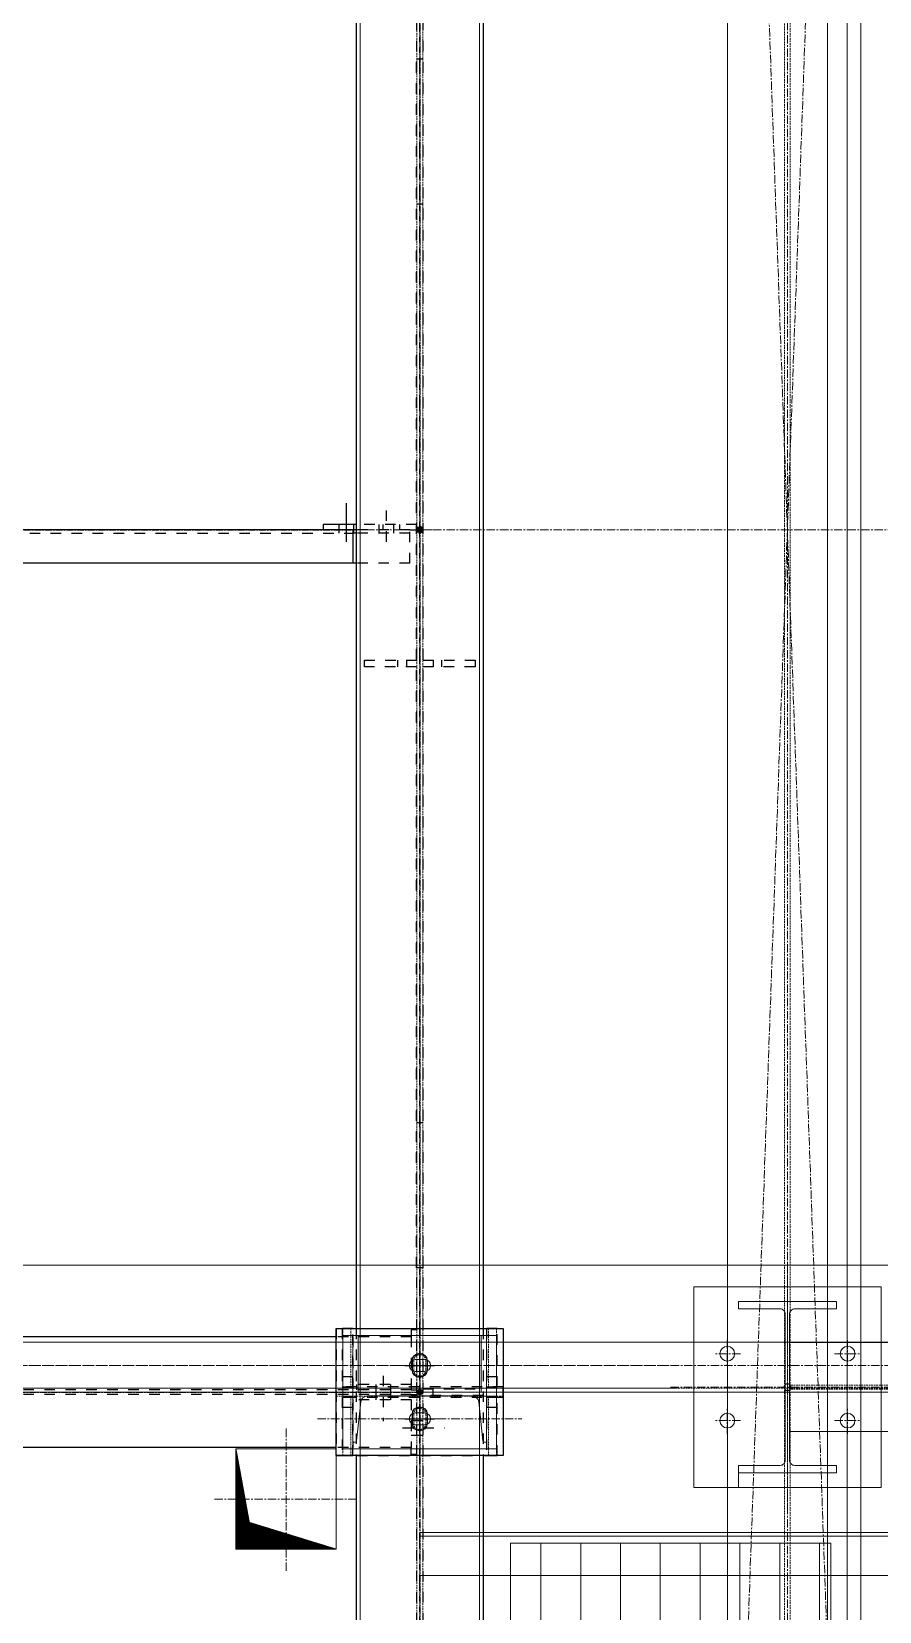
# Model space of a CAD drawing. Header units: inches. Extents: x 209270 to 234360, y -180214 to -150194.
# Drawn here: x 227931 to 229199, y -163182 to -160818 of the extents above; entities that cross this region are included whole.
import ezdxf

# ---------------------------------------------------------------- set-up
doc = ezdxf.new("R2010")
doc.units = ezdxf.units.IN
doc.header["$LTSCALE"] = 10
doc.header["$MEASUREMENT"] = 0
for name, pattern in [('CENTER', [2, 1.25, -0.25, 0.25, -0.25]), ('CENTER2', [1.125, 0.75, -0.125, 0.125, -0.125]), ('DXK_LINE_DOT2', [3.9198, 1.9599, -1.9599]), ('DXK_LINE_DOT5', [7.8785, 2.979, -0.9799, 0.9799, -0.9799, 0.9799, -0.9799]), ('HIDDEN', [0.375, 0.25, -0.125])]:
    doc.linetypes.add(name, pattern=pattern)
doc.layers.get('0').update_dxf_attribs({"color": 1})
for name, color, linetype in [('_BLUE_0', 5, 'Continuous'), ('_BLUE_1', 5, 'Continuous'), ('_BLUE_2', 5, 'Continuous'), ('_BLUE_4', 5, 'Continuous')]:
    doc.layers.add(name, color=color, linetype=linetype)
for name, color, linetype, lineweight in [('All Bought', 1, 'Continuous', 9), ('Belt', 1, 'Continuous', 9), ('CEN', 1, 'CENTER', 9), ('CENETR LINE', 1, 'CENTER2', 9), ('CIVIL', 1, 'Continuous', 9), ('DIM', 1, 'Continuous', 13), ('DIM.', 1, 'Continuous', 13), ('HIDDEN', 1, 'HIDDEN', 9), ('MAIN OBJECT', 1, 'Continuous', 18), ('OBJECT', 1, 'Continuous', 18), ('Sheeting', 1, 'Continuous', 0), ('STR25', 1, 'Continuous', 5)]:
    doc.layers.add(name, color=color, linetype=linetype, lineweight=lineweight)

# ---------------------------------------------------------------- blocks, each defined once
blk = doc.blocks.new('A$Caba30c88')
at = {"layer": 'CEN'}
for p, q in [((0, 186.6), (0, -186.6)), ((-70.2, 50), (-109.8, 50)), ((-90, 69.8), (-90, 30.2)), ((70.2, 50), (109.8, 50)), ((90, 69.8), (90, 30.2)), ((175, 0), (-175, 0)), ((-90, -69.8), (-90, -30.2)), ((90, -69.8), (90, -30.2)), ((-70.2, -50), (-109.8, -50)), ((70.2, -50), (109.8, -50))]:
    blk.add_line(p, q, dxfattribs=at)
blk.add_circle((0, 0), 5, dxfattribs=at)
at = {"layer": 'OBJECT'}
blk.add_lwpolyline([(140, 150), (140, -150), (-140, -150), (-140, 150)], close=True, dxfattribs=at)
blk.add_lwpolyline([(3.2, 109.1), (3.2, -109.1, 0.414214), (11.2, -117.1), (73.2, -117.1), (73.2, -117.1), (73.2, -128), (-73.2, -128), (-73.2, -117.1), (-11.1, -117.1, 0.414214), (-3.1, -109.1), (-3.1, 109.1, 0.414214), (-11.1, 117.1), (-73.2, 117.1), (-73.2, 128), (73.2, 128), (73.2, 117.1), (11.2, 117.1, 0.414214)], format="xyb", close=True, dxfattribs=at)
for centre in [(-90, 50), (90, 50), (-90, -50), (90, -50)]:
    blk.add_circle(centre, 11, dxfattribs=at)
blk = doc.blocks.new('A$C9du6586tt')
at = {"layer": 'CEN'}
for p, q in [((89.4, 2500), (-89.4, -2500)), ((89.4, -2500), (-89.4, 2500))]:
    blk.add_line(p, q, dxfattribs=at)
blk.add_lwpolyline([(89.4, 2500), (89.4, -2500), (-89.4, -2500), (-89.4, 2500)], close=True, dxfattribs=at)
blk = doc.blocks.new('A$Cb40ec30b')
at = {"layer": 'CEN'}
for p, q in [((0, 15.8), (0, 64.2)), ((-26.3, 40), (26.3, 40)), ((0, -59), (0, -21)), ((-25.5, -40), (26.5, -40))]:
    blk.add_line(p, q, dxfattribs=at)
at = {"layer": 'HIDDEN'}
for points in [[(-103, 6), (-115, 6), (-115, 95), (-103, 95)], [(103, 6), (115, 6), (115, 95), (103, 95)], [(125, 6), (125, -6), (-125, -6), (-125, 6)], [(-103, -6), (-115, -6), (-115, -95), (-103, -95)], [(103, -6), (115, -6), (115, -95), (103, -95)]]:
    blk.add_lwpolyline(points, close=True, dxfattribs=at)
at = {"layer": 'HIDDEN', "elevation": 149686677196.4}
for points in [[(9, 47), (9, 33, -1), (-9, 33), (-9, 47, -1)], [(9, -33), (9, -47, -1), (-9, -47), (-9, -33, -1)]]:
    blk.add_lwpolyline(points, format="xyb", close=True, dxfattribs=at)
at = {"layer": 'STR25', "ltscale": 0.2}
blk.add_lwpolyline([(-125, 95), (125, 95), (125, -95), (-125, -95)], close=True, dxfattribs=at)
blk = doc.blocks.new('A$Cfd238a5e')
at = {"layer": 'CEN'}
for p, q in [((0, 118.3), (0, -118.3)), ((-152.8, 0), (152.8, 0)), ((-152.8, -40), (152.8, -40))]:
    blk.add_line(p, q, dxfattribs=at)
at = {"layer": 'MAIN OBJECT', "ltscale": 0.2, "elevation": 149686677196.4}
for points in [[(7.3, 31), (-6.7, 31, -1), (-6.7, 49), (7.3, 49, -1)], [(7.3, -31), (-6.7, -31, 1), (-6.7, -49), (7.3, -49, 1)]]:
    blk.add_lwpolyline(points, format="xyb", close=True, dxfattribs=at)
at = {"layer": 'OBJECT'}
for points in [[(-115, -85), (115, -85), (115, 85), (-115, 85)], [(-100, 85), (-92, 85), (-92, 0), (-100, 0)], [(100, 85), (92, 85), (92, 0), (100, 0)]]:
    blk.add_lwpolyline(points, close=True, dxfattribs=at)
blk.add_lwpolyline([(-94.4, -72.9, -0.383864), (-96.8, -75), (-100, -75), (-100, 0), (100, 0), (100, -75), (96.8, -75, -0.383864), (94.4, -72.9), (88.3, -14.7, 0.383864), (78.4, -5.7), (-78.4, -5.7, 0.383864), (-88.3, -14.7)], format="xyb", close=True, dxfattribs=at)
at = {"layer": 'DIM'}
blk.add_blockref('A$Cb40ec30b', (0, 0), dxfattribs=at)
blk = doc.blocks.new('A$C2698bf6b')
at = {"layer": 'CENETR LINE'}
for p, q in [((0, -1290), (0, 1290)), ((-22.1, 0), (22.1, 0))]:
    blk.add_line(p, q, dxfattribs=at)
blk.add_circle((0, 0), 5, dxfattribs=at)
at = {"layer": 'DIM'}
blk.add_blockref('A$Cfd238a5e', (0, -1290), dxfattribs=at)
blk = doc.blocks.new('A$Cdc69ee36')
h = blk.add_hatch()
h.set_pattern_fill('GRATE', color=256, scale=75, angle=90)
h.set_pattern_definition([(89.999995, (-345791.23, -616422.02), (-59.53125, 5.6e-06), []), (179.999995, (-345791.23, -616422.02), (-2e-05, -238.125), [])])
h.paths.add_polyline_path([(-479.1, -1), (0, -1), (0, 779), (-479.1, 779)])
blk.add_lwpolyline([(-479.1, -1), (0, -1), (0, 779), (-479.1, 779)], close=True)
blk = doc.blocks.new('A$CDFHGU765777')
at = {"layer": 'CIVIL'}
h = blk.add_hatch(dxfattribs=at)
h.set_pattern_fill('ANSI31', color=256, angle=-180)
h.set_pattern_definition([(225, (2176290.63079, -168399.84653), (0.088388347648, -0.088388347648), [])])
h.paths.add_polyline_path([(-75, -75), (-55, 35), (75, 75), (-75, 75)])
at = {"layer": 'CEN', "elevation": 0}
for points in [[(0, 107.1), (0, -107.1)], [(-107.1, 0), (107.1, 0)]]:
    blk.add_lwpolyline(points, dxfattribs=at)
at = {"layer": 'CIVIL'}
blk.add_lwpolyline([(-75, -75), (75, -75), (75, 75), (-75, 75)], close=True, dxfattribs=at)
blk.add_lwpolyline([(-75, -75), (-55, 35), (75, 75)], dxfattribs=at)
blk = doc.blocks.new('MECH_DRAWING')
at = {"layer": 'Belt'}
blk.add_line((232519.4, -162663.7, 0), (219599.9, -162663.7, 0), dxfattribs=at)
at = {"layer": 'CEN'}
for p, q in [((229061.8, -155263.7), (229061.8, -165259.3)), ((220011.9, -161563.7), (232509.3, -161563.7)), ((220972.4, -162813.7), (228896, -162813.7)), ((232519.7, -162813.7), (221148.1, -162813.7)), ((228886.8, -162846.2), (232519.8, -162846.2)), ((228886.8, -162846.2), (232519.8, -162846.2)), ((232519.8, -162846.2), (229065, -162846.2))]:
    blk.add_line(p, q, dxfattribs=at)
at = {"layer": 'CEN', "elevation": 0.8}
blk.add_lwpolyline([(217011.9, -155263.7), (228511.9, -155263.7), (228511.9, -165263.7), (217011.9, -165263.7)], close=True, dxfattribs=at)
at = {"layer": 'DIM'}
blk.add_line((228988.7, -162974.2, 8676235979.2), (228988.7, -162996.2, 8676235979.2), dxfattribs=at)
at = {"layer": 'HIDDEN'}
for p, q in [((220972.4, -162847.6, 8793052905.5), (228896, -162847.6, 8793052905.5)), ((232519.8, -162847.6, 7050750846.7), (221148.1, -162847.6, 7050750846.7)), ((232519.8, -162843.3, 8564264015.9), (229065, -162843.3, 8676235979.2)), ((232519.8, -162849, 8564263700.2), (229065, -162849, 8676235979.2))]:
    blk.add_line(p, q, dxfattribs=at)
blk.add_lwpolyline([(228507.5, -165259.3), (228507.5, -155268.1), (228516.3, -155268.1), (228516.3, -165259.3)], close=True, dxfattribs=at)
at = {"layer": 'HIDDEN', "elevation": 0}
blk.add_lwpolyline([(229066.2, -165259.3), (229066.2, -155268.1), (229057.4, -155268.1), (229057.4, -165259.3)], dxfattribs=at)
at = {"layer": 'MAIN OBJECT'}
for p, q in [((220972.4, -162778.7), (228896, -162778.7)), ((232519.6, -162778.7), (221148.1, -162778.7)), ((232519.6, -162779.6), (229065, -162779.6)), ((220972.4, -162853.7), (228896, -162853.7)), ((232519.8, -162853.7), (221148.1, -162853.7)), ((232519.9, -162912.8), (229065, -162912.8)), ((232520.1, -163063.7), (228511.9, -163063.7, 0.8)), ((228511.9, -163063.7, 0.8), (228511.9, -163128.2, 0.8)), ((232520.1, -163069.2), (228511.9, -163069.2, 0.8)), ((232520.2, -163128.2), (228511.9, -163128.2, 0.8))]:
    blk.add_line(p, q, dxfattribs=at)
blk.add_lwpolyline([(228422.5, -165259.3), (228422.5, -155268.1), (228601.3, -155268.1), (228601.3, -165259.3)], close=True, dxfattribs=at)
at = {"layer": 'MAIN OBJECT', "elevation": 0}
blk.add_lwpolyline([(229151.2, -165259.3), (229151.2, -155268.1), (228972.4, -155268.1), (228972.4, -165259.3)], dxfattribs=at)
at = {"layer": 'Sheeting'}
for points in [[(216351.9, -154713.7), (229171.9, -154713.7), (229171.9, -165813.7), (216351.9, -165813.7)], [(216401.9, -154763.7), (229121.9, -154763.7), (229121.9, -165763.7), (216401.9, -165763.7)]]:
    blk.add_lwpolyline(points, close=True, dxfattribs=at)
at = {"layer": 'All Bought', "xscale": -1}
blk.add_blockref('A$Cdc69ee36', (228647.8, -163858.6, 293016688.1), dxfattribs=at)
at = {"layer": 'DIM'}
blk.add_blockref('A$C2698bf6b', (228511.9, -161563.7, 0.8), dxfattribs=at)
at = {"layer": 'DIM', "rotation": 180}
blk.add_blockref('A$Caba30c88', (229061.9, -162846.2, 8676235979.2), dxfattribs=at)
at = {"layer": 'DIM', "xscale": -1, "rotation": 180}
blk.add_blockref('A$CDFHGU765777', (228311.9, -163013.7, 0.8), dxfattribs=at)
at = {"layer": 'DIM.'}
blk.add_blockref('A$C9du6586tt', (229061.8, -161563.7), dxfattribs=at)
blk = doc.blocks.new('GridLine-116860372-116904 - 114867')
at = {"layer": '_BLUE_2', "linetype": 'DXK_LINE_DOT5'}
blk.add_line((23950.6, 12454.5), (23950.6, 27661.7), dxfattribs=at)
blk = doc.blocks.new('Part-116860372-115040 - 114867')
at = {"layer": '_BLUE_4', "linetype": 'Continuous'}
for points in [[(22700.6, 17190.8, -1), (22700.6, 17200.8, -1)], [(23950.6, 17190.8, -1), (23950.6, 17200.8, -1)]]:
    blk.add_hatch(color=256, dxfattribs=at).paths.add_polyline_path(points)
at = {"layer": '_BLUE_1', "linetype": 'DXK_LINE_DOT2'}
for p, q in [((22714.1, 17133.3), (22714.1, 17195.8)), ((22790.1, 17195.8), (22714.1, 17195.8)), ((23932.2, 17195.8), (23825.6, 17195.8)), ((23932.2, 17133.3), (23932.2, 17195.8)), ((22783.8, 17189.6), (22714.1, 17189.6)), ((22790.1, 17189.6), (23825.6, 17189.6)), ((23932.2, 17189.6), (23831.8, 17189.6)), ((22783.8, 17133.3), (22714.1, 17133.3)), ((23932.2, 17133.3), (23831.8, 17133.3))]:
    blk.add_line(p, q, dxfattribs=at)
at = {"layer": '_BLUE_2', "linetype": 'Continuous'}
for p, q in [((23825.6, 17195.8), (22790.1, 17195.8)), ((22790.1, 17195.8), (22790.1, 17133.3)), ((23825.6, 17195.8), (23825.6, 17133.3)), ((22783.8, 17189.6), (22790.1, 17189.6)), ((23831.8, 17189.6), (23825.6, 17189.6)), ((23831.8, 17133.3), (22783.8, 17133.3))]:
    blk.add_line(p, q, dxfattribs=at)
at = {"layer": '_BLUE_4', "linetype": 'CENTER'}
for p, q in [((22700.6, 17195.8), (22714.1, 17195.8)), ((22790.1, 17195.8), (23825.6, 17195.8)), ((23932.2, 17195.8), (23950.6, 17195.8))]:
    blk.add_line(p, q, dxfattribs=at)
at = {"layer": '_BLUE_4', "linetype": 'Continuous'}
for centre in [(22700.6, 17195.8), (23950.6, 17195.8)]:
    blk.add_circle(centre, 5, dxfattribs=at)
blk = doc.blocks.new('Part-116860372-114997 - 114867')
at = {"layer": '_BLUE_4', "linetype": 'Continuous'}
for points in [[(20200.6, 15578.3, -1), (20200.6, 15588.3, -1)], [(23950.6, 15578.3, -1), (23950.6, 15588.3, -1)]]:
    blk.add_hatch(color=256, dxfattribs=at).paths.add_polyline_path(points)
at = {"layer": '_BLUE_1', "linetype": 'DXK_LINE_DOT2'}
for p, q in [((20216.8, 15686.9), (20216.8, 15479.8)), ((20356.8, 15686.9), (20216.8, 15686.9)), ((20860.5, 15686.9), (20548, 15686.9)), ((22735.5, 15686.9), (22423, 15686.9)), ((23934.7, 15686.9), (23794.3, 15686.9)), ((23825.6, 15686.9), (23825.6, 15479.8)), ((23934.7, 15686.9), (23934.7, 15479.8)), ((20356.8, 15587.5), (20216.8, 15587.5)), ((20356.8, 15579.1), (20216.8, 15579.1)), ((23934.7, 15587.5), (20363.1, 15587.5)), ((23934.7, 15579.1), (20363.1, 15579.1)), ((20216.8, 15479.8), (20356.8, 15479.8)), ((20860.5, 15479.8), (20548, 15479.8)), ((22735.5, 15479.8), (22423, 15479.8)), ((23934.7, 15479.8), (23794.3, 15479.8))]:
    blk.add_line(p, q, dxfattribs=at)
at = {"layer": '_BLUE_2', "linetype": 'Continuous'}
for p, q in [((20548, 15686.9), (20356.8, 15686.9)), ((20363.1, 15686.9), (20363.1, 15479.8)), ((22423, 15686.9), (20860.5, 15686.9)), ((23794.3, 15686.9), (22735.5, 15686.9)), ((20363.1, 15587.5), (20356.8, 15587.5)), ((20363.1, 15579.1), (20356.8, 15579.1)), ((20363.1, 15479.8), (20356.8, 15479.8)), ((20548, 15479.8), (20363.1, 15479.8)), ((22423, 15479.8), (20860.5, 15479.8)), ((23794.3, 15479.8), (22735.5, 15479.8))]:
    blk.add_line(p, q, dxfattribs=at)
at = {"layer": '_BLUE_4', "linetype": 'CENTER'}
blk.add_line((20200.6, 15583.3), (23950.6, 15583.3), dxfattribs=at)
at = {"layer": '_BLUE_4', "linetype": 'Continuous'}
for centre in [(20200.6, 15583.3), (23950.6, 15583.3)]:
    blk.add_circle(centre, 5, dxfattribs=at)
blk = doc.blocks.new('Part-116860372-115005 - 114867')
at = {"layer": '_BLUE_1', "linetype": 'DXK_LINE_DOT2'}
for p, q in [((23944.7, 20971.6), (23944.7, 12953.3)), ((23956.4, 20971.6), (23956.4, 12953.3)), ((23831.8, 15702.1), (23831.8, 15464.6)), ((24069.3, 15702.1), (24069.3, 15464.6))]:
    blk.add_line(p, q, dxfattribs=at)
at = {"layer": '_BLUE_2', "linetype": 'Continuous'}
for p, q in [((23831.8, 18689.6), (23831.8, 15702.1)), ((24069.3, 18689.6), (24069.3, 15702.1)), ((23831.8, 15464.6), (23831.8, 13583.3)), ((24069.3, 15464.6), (24069.3, 12953.3))]:
    blk.add_line(p, q, dxfattribs=at)
at = {"layer": '_BLUE_4', "linetype": 'CENTER'}
blk.add_line((23950.6, 21320.8), (23950.6, 12570.8), dxfattribs=at)
blk = doc.blocks.new('Part-116860372-115418 - 114867')
at = {"layer": '_BLUE_1', "linetype": 'DXK_LINE_DOT2'}
for p, q in [((23832.2, 15569.1), (23832.2, 15579.1)), ((23934.7, 15569.1), (23832.2, 15569.1)), ((23934.7, 15579.1), (23944.7, 15579.1)), ((23934.7, 15466.6), (23934.7, 15479.8)), ((23944.7, 15466.6), (23934.7, 15466.6))]:
    blk.add_line(p, q, dxfattribs=at)
blk = doc.blocks.new('Part-116860372-115820 - 114867')
at = {"layer": '_BLUE_1', "linetype": 'DXK_LINE_DOT2'}
for p, q in [((23944.7, 17205.8), (23831.8, 17205.8)), ((23882.2, 17195.8), (23882.2, 17205.8)), ((23913.5, 17195.8), (23913.5, 17205.8)), ((23944.7, 17205.8), (23944.7, 17195.8))]:
    blk.add_line(p, q, dxfattribs=at)
at = {"layer": '_BLUE_2', "linetype": 'Continuous'}
for p, q in [((23831.8, 17205.8), (23769.7, 17205.8)), ((23769.7, 17205.8), (23769.7, 17195.8)), ((23831.8, 17195.8), (23825.6, 17195.8))]:
    blk.add_line(p, q, dxfattribs=at)
blk = doc.blocks.new('Bolt-116860372-115420 - 114867')
at = {"layer": '_BLUE_1', "linetype": 'DXK_LINE_DOT2'}
for p, q in [((23868.4, 15597.5), (23868.4, 15587.5)), ((23882.2, 15613.8), (23882.2, 15528.8)), ((23895.9, 15597.5), (23895.9, 15587.5)), ((23868.4, 15587.5), (23868.4, 15579.1)), ((23868.4, 15579.1), (23868.4, 15569.1)), ((23895.9, 15587.5), (23895.9, 15579.1)), ((23895.9, 15579.1), (23895.9, 15569.1))]:
    blk.add_line(p, q, dxfattribs=at)
blk = doc.blocks.new('Part-116860372-116657 - 114867')
at = {"layer": '_BLUE_1', "linetype": 'DXK_LINE_DOT2'}
for p, q in [((23805.6, 15702.1), (23805.6, 15593.3)), ((23825.6, 15702.1), (23805.6, 15702.1)), ((23825.6, 15593.3), (23825.6, 15702.1)), ((23825.6, 15612.1), (23805.6, 15612.1)), ((23805.6, 15593.3), (23825.6, 15593.3))]:
    blk.add_line(p, q, dxfattribs=at)
blk = doc.blocks.new('Part-116860372-116655 - 114867')
at = {"layer": '_BLUE_1', "linetype": 'DXK_LINE_DOT2'}
for p, q in [((24106.8, 15593.4), (23794.3, 15593.3)), ((23794.3, 15573.3), (23794.3, 15593.3)), ((24106.8, 15573.4), (23794.3, 15573.3)), ((24106.8, 15573.4), (24106.8, 15593.4))]:
    blk.add_line(p, q, dxfattribs=at)
blk = doc.blocks.new('Part-116860372-115419 - 114867')
at = {"layer": '_BLUE_1', "linetype": 'DXK_LINE_DOT2'}
for p, q in [((23944.7, 15700), (23934.7, 15700)), ((23934.7, 15700), (23934.7, 15686.9)), ((23934.7, 15597.5), (23832.2, 15597.5)), ((23832.2, 15597.5), (23832.2, 15587.5)), ((23934.7, 15587.5), (23944.7, 15587.5))]:
    blk.add_line(p, q, dxfattribs=at)
blk = doc.blocks.new('Bolt-116860372-115421 - 114867')
at = {"layer": '_BLUE_1', "linetype": 'DXK_LINE_DOT2'}
for p, q in [((23918.4, 15516.6), (23997.2, 15516.6)), ((23934.7, 15530.4), (23944.7, 15530.4)), ((23944.7, 15530.4), (23956.4, 15530.4)), ((23934.7, 15502.9), (23944.7, 15502.9)), ((23944.7, 15502.9), (23956.4, 15502.9))]:
    blk.add_line(p, q, dxfattribs=at)
blk = doc.blocks.new('Part-116860372-116656 - 114867')
at = {"layer": '_BLUE_2', "linetype": 'Continuous'}
for p, q in [((23794.3, 15464.6), (23794.3, 15702.1)), ((23794.3, 15702.1), (24106.8, 15702.1)), ((24106.8, 15702.1), (24106.8, 15464.6)), ((24106.8, 15464.6), (23794.3, 15464.6))]:
    blk.add_line(p, q, dxfattribs=at)
blk = doc.blocks.new('Part-116860372-116660 - 114867')
at = {"layer": '_BLUE_1', "linetype": 'DXK_LINE_DOT2'}
for p, q in [((24075.6, 15702.1), (24075.6, 15593.4)), ((24095.6, 15702.1), (24075.6, 15702.1)), ((24095.6, 15593.4), (24095.6, 15702.1)), ((24095.6, 15612.1), (24075.6, 15612.1)), ((24075.6, 15593.4), (24095.6, 15593.4))]:
    blk.add_line(p, q, dxfattribs=at)
blk = doc.blocks.new('Bolt-116860372-115821 - 114867')
at = {"layer": '_BLUE_1', "linetype": 'DXK_LINE_DOT2'}
for p, q in [((23888.5, 17173.3), (23888.5, 17245.8)), ((23874.7, 17195.8), (23874.7, 17205.8)), ((23874.7, 17189.6), (23874.7, 17195.8)), ((23902.2, 17195.8), (23902.2, 17205.8)), ((23902.2, 17189.6), (23902.2, 17195.8))]:
    blk.add_line(p, q, dxfattribs=at)
at = {"layer": '_BLUE_2', "linetype": 'Continuous'}
for p, q in [((23813.5, 17173.3), (23813.5, 17245.8)), ((23799.7, 17195.8), (23799.7, 17205.8)), ((23799.7, 17189.6), (23799.7, 17195.8)), ((23827.2, 17195.8), (23827.2, 17205.8)), ((23827.2, 17189.6), (23827.2, 17195.8))]:
    blk.add_line(p, q, dxfattribs=at)
blk = doc.blocks.new('Part-116860372-156481 - 114867')
at = {"layer": '_BLUE_1', "linetype": 'DXK_LINE_DOT2'}
for p, q in [((23847, 16939.7), (23847, 16952.2)), ((23847, 16952.2), (23944.3, 16952.2)), ((23944.3, 16939.7), (23847, 16939.7)), ((23909.5, 16939.7), (23909.5, 16952.2)), ((23925.6, 16952.2), (23925.6, 16939.7))]:
    blk.add_line(p, q, dxfattribs=at)
blk = doc.blocks.new('Part-116860372-116658 - 114867')
at = {"layer": '_BLUE_1', "linetype": 'DXK_LINE_DOT2'}
for p, q in [((23794.3, 15702.1), (23794.3, 15464.6)), ((23794.3, 15702.1), (24106.8, 15702.1)), ((24106.8, 15702.1), (24106.8, 15464.6)), ((23794.3, 15464.6), (24106.8, 15464.6))]:
    blk.add_line(p, q, dxfattribs=at)
blk = doc.blocks.new('Part-116860372-116659 - 114867')
at = {"layer": '_BLUE_1', "linetype": 'DXK_LINE_DOT2'}
for p, q in [((23825.6, 15573.3), (23805.6, 15573.3)), ((23805.6, 15573.3), (23805.6, 15464.6)), ((23825.6, 15464.6), (23825.6, 15573.3)), ((23825.6, 15554.6), (23805.6, 15554.6)), ((23805.6, 15464.6), (23825.6, 15464.6))]:
    blk.add_line(p, q, dxfattribs=at)
blk = doc.blocks.new('Part-116860372-116661 - 114867')
at = {"layer": '_BLUE_1', "linetype": 'DXK_LINE_DOT2'}
for p, q in [((24095.6, 15573.3), (24075.6, 15573.3)), ((24075.6, 15573.3), (24075.6, 15464.6)), ((24095.6, 15464.6), (24095.6, 15573.3)), ((24095.6, 15554.6), (24075.6, 15554.6)), ((24075.6, 15464.6), (24095.6, 15464.6))]:
    blk.add_line(p, q, dxfattribs=at)
blk = doc.blocks.new('Bolt-116860372-116662 - 114867')
at = {"layer": '_BLUE_2', "linetype": 'Continuous'}
for p, q in [((23950.5, 15605.9), (23950.5, 15660.9)), ((23923, 15633.4), (23978, 15633.4)), ((23936.8, 15642.1), (23937.8, 15647.4)), ((23936.8, 15624.6), (23936.8, 15642.1)), ((23937.8, 15647.4), (23940.8, 15651.8)), ((23940.8, 15651.8), (23945.3, 15654.8)), ((23945.3, 15654.8), (23950.5, 15655.9)), ((23950.5, 15655.9), (23950.5, 15655.9)), ((23950.5, 15655.9), (23955.8, 15654.8)), ((23955.8, 15654.8), (23960.3, 15651.8)), ((23960.3, 15651.8), (23963.2, 15647.4)), ((23963.2, 15647.4), (23964.3, 15642.1)), ((23964.3, 15642.1), (23964.3, 15624.6)), ((23937.8, 15619.4), (23936.8, 15624.6)), ((23940.8, 15614.9), (23937.8, 15619.4)), ((23945.3, 15611.9), (23940.8, 15614.9)), ((23950.5, 15610.9), (23945.3, 15611.9)), ((23955.8, 15611.9), (23950.5, 15610.9)), ((23950.5, 15610.9), (23950.5, 15610.9)), ((23960.3, 15614.9), (23955.8, 15611.9)), ((23963.2, 15619.4), (23960.3, 15614.9)), ((23964.3, 15624.6), (23963.2, 15619.4)), ((23936.8, 15542.1), (23937.8, 15547.4)), ((23936.8, 15524.6), (23936.8, 15542.1)), ((23937.8, 15547.4), (23940.8, 15551.8)), ((23940.8, 15551.8), (23945.3, 15554.8)), ((23945.3, 15554.8), (23950.5, 15555.9)), ((23950.5, 15505.9), (23950.5, 15560.9)), ((23950.5, 15555.9), (23950.5, 15555.9)), ((23950.5, 15555.9), (23955.8, 15554.8)), ((23955.8, 15554.8), (23960.2, 15551.8)), ((23960.2, 15551.8), (23963.2, 15547.4)), ((23963.2, 15547.4), (23964.3, 15542.1)), ((23964.3, 15542.1), (23964.3, 15524.6)), ((23923, 15533.4), (23978, 15533.4)), ((23937.8, 15519.4), (23936.8, 15524.6)), ((23940.8, 15514.9), (23937.8, 15519.4)), ((23945.3, 15511.9), (23940.8, 15514.9)), ((23950.5, 15510.9), (23945.3, 15511.9)), ((23955.8, 15511.9), (23950.5, 15510.9)), ((23950.5, 15510.9), (23950.5, 15510.9)), ((23960.2, 15514.9), (23955.8, 15511.9)), ((23963.2, 15519.4), (23960.2, 15514.9)), ((23964.3, 15524.6), (23963.2, 15519.4))]:
    blk.add_line(p, q, dxfattribs=at)
blk = doc.blocks.new('Part-116860372-156480 - 114867')
at = {"layer": '_BLUE_1', "linetype": 'DXK_LINE_DOT2'}
for p, q in [((23956.8, 18075.9), (23944.3, 18075.9)), ((23944.3, 15816), (23944.3, 18075.9)), ((23956.8, 15816), (23956.8, 18075.9)), ((23956.8, 17804.8), (23944.3, 17804.8)), ((23944.3, 16087.3), (23956.8, 16087.3)), ((23956.8, 15816), (23944.3, 15816))]:
    blk.add_line(p, q, dxfattribs=at)
blk = doc.blocks.new('Part-116860372-150363 - 114867')
at = {"layer": '_BLUE_1', "linetype": 'DXK_LINE_DOT2'}
for p, q in [((23956.4, 15589.6), (24069.3, 15589.6)), ((24069.3, 15577.1), (23956.4, 15577.1)), ((23975.2, 15589.6), (23975.2, 15577.1))]:
    blk.add_line(p, q, dxfattribs=at)
blk = doc.blocks.new('Part-116860372-156482 - 114867')
at = {"layer": '_BLUE_1', "linetype": 'DXK_LINE_DOT2'}
for p, q in [((23956.8, 16952.2), (24054.1, 16952.2)), ((24054.1, 16939.7), (23956.8, 16939.7)), ((23975.6, 16952.2), (23975.6, 16939.7)), ((23991.6, 16939.7), (23991.6, 16952.2)), ((24054.1, 16952.2), (24054.1, 16939.7))]:
    blk.add_line(p, q, dxfattribs=at)
blk = doc.blocks.new('STR_DRAWING')
at = {"layer": '_BLUE_0', "xscale": 0.8, "yscale": 0.8, "zscale": 0.8}
for name in ['GridLine-116860372-116904 - 114867', 'Part-116860372-115005 - 114867', 'Part-116860372-156480 - 114867', 'Bolt-116860372-115821 - 114867', 'Part-116860372-115040 - 114867', 'Part-116860372-115820 - 114867', 'Part-116860372-156481 - 114867', 'Part-116860372-156482 - 114867', 'Part-116860372-114997 - 114867', 'Part-116860372-116656 - 114867', 'Part-116860372-116658 - 114867', 'Part-116860372-116657 - 114867', 'Part-116860372-115419 - 114867', 'Part-116860372-116660 - 114867', 'Bolt-116860372-116662 - 114867', 'Part-116860372-116655 - 114867', 'Bolt-116860372-115420 - 114867', 'Part-116860372-150363 - 114867', 'Part-116860372-116659 - 114867', 'Part-116860372-115418 - 114867', 'Part-116860372-116661 - 114867', 'Bolt-116860372-115421 - 114867']:
    blk.add_blockref(name, (971.5, 4264.2), dxfattribs=at)

msp = doc.modelspace()

# ---------------------------------------------------------------- block references
msp.add_blockref('MECH_DRAWING', (0, 0))
at = {"xscale": 0.9999999999078191, "yscale": 1.0000000000951985}
msp.add_blockref('STR_DRAWING', (208379.9, -179584.5), dxfattribs=at)

doc.saveas('drawing.dxf')
